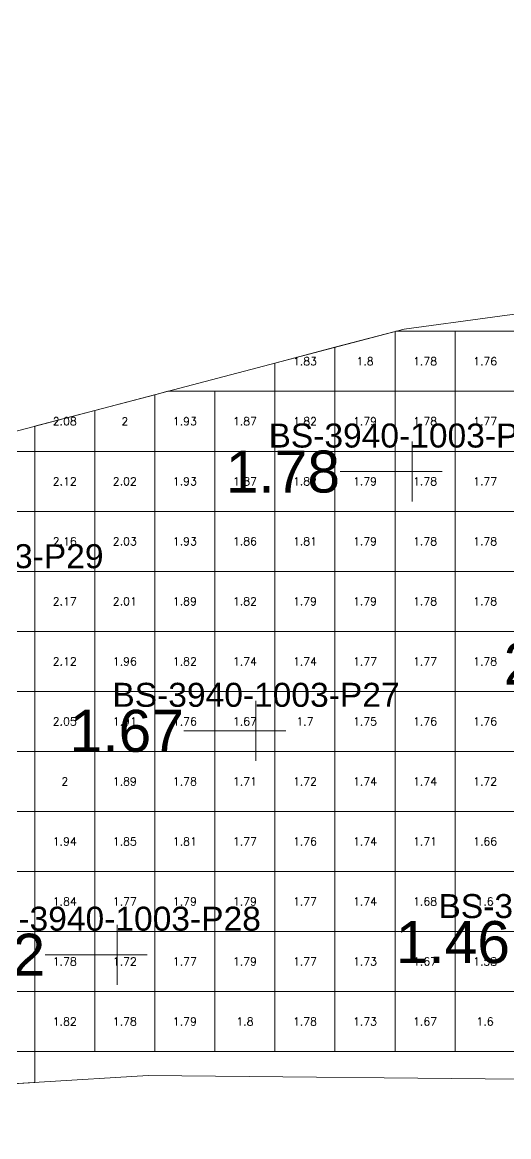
# Model space of a CAD drawing. Header units: inches. Extents: x 470001 to 470123, y 4349638 to 4349734.
# Drawn here: x 470027.65 to 470035.75, y 4349658.65 to 4349677.22 of the extents above; entities that cross this region are included whole.
import ezdxf
from ezdxf.enums import TextEntityAlignment as Align

# ---------------------------------------------------------------- set-up
doc = ezdxf.new("R2010")
doc.units = ezdxf.units.IN
doc.header["$MEASUREMENT"] = 0
for name, color, linetype, lineweight in [('点', 7, 'Continuous', 0), ('爆区方格网', 7, 'Continuous', 0), ('线条', 7, 'Continuous', 0), ('钻孔', 7, 'Continuous', 0)]:
    doc.layers.add(name, color=color, linetype=linetype, lineweight=lineweight)
doc.styles.add('3dmine_textStyle_1', font='txt.shx', dxfattribs={"height": 1, "bigfont": 'gbcbig.shx'})
doc.styles.add('3dmine_textStyle_2', font='arial.ttf', dxfattribs={"height": 1})

msp = doc.modelspace()

# ---------------------------------------------------------------- hatches: boundary and pattern name
at = {"layer": '钻孔', "linetype": 'Continuous', "lineweight": 0, "true_color": 0xff0000, "extrusion": (0, 1, 0)}
for points in [[(-470035.14, 3930.49), (-470034.14, 3930.49), (-470034.14, 3941.49), (-470035.14, 3941.49)], [(-470032.54, 3930.46), (-470031.54, 3930.46), (-470031.54, 3941.46), (-470032.54, 3941.46)], [(-470030.23, 3930.03), (-470029.23, 3930.03), (-470029.23, 3941.03), (-470030.23, 3941.03)]]:
    msp.add_hatch(color=1, dxfattribs=at).paths.add_polyline_path(points, flags=0)

# ---------------------------------------------------------------- linework, layer by layer
at = {"color": 1, "linetype": 'Continuous', "lineweight": 0, "true_color": 0xff0000, "elevation": 1971.02}
for points in [[(470054.343, 4349677.216), (470047.349, 4349675.362), (470041.361, 4349673.104), (470034.008, 4349672.104), (470026.635, 4349670.162)], [(470029.747, 4349659.666), (470036.478, 4349659.6), (470037.619, 4349657.838), (470040.643, 4349658.515), (470048.386, 4349659.836), (470053.816, 4349660.878)], [(470022.479, 4349659.22), (470029.747, 4349659.666)]]:
    msp.add_lwpolyline(points, dxfattribs=at)
at = {"layer": '点', "color": 138, "linetype": 'Continuous', "lineweight": 0, "true_color": 0x004c4c}
for points, elevation in [([(470034.14, 4349669.23), (470034.14, 4349670.23)], 3941.49), ([(470034.64, 4349669.73), (470033.64, 4349669.73)], 3941.49), ([(470031.54, 4349664.91), (470031.54, 4349665.91)], 3941.46), ([(470032.04, 4349665.41), (470031.04, 4349665.41)], 3941.46), ([(470029.23, 4349661.18), (470029.23, 4349662.18)], 3941.03), ([(470029.73, 4349661.68), (470028.73, 4349661.68)], 3941.03)]:
    msp.add_lwpolyline(points, dxfattribs=dict(at, elevation=elevation))
at = {"layer": '爆区方格网', "color": 1, "linetype": 'Continuous', "lineweight": 0, "true_color": 0xff0000, "elevation": 3941.2}
for points in [[(470033.856, 4349671.067), (470032.856, 4349671.067), (470032.856, 4349671.801), (470033.856, 4349672.064), (470033.856, 4349671.067)], [(470034.856, 4349671.067), (470033.856, 4349671.067), (470033.856, 4349672.064), (470033.867, 4349672.067), (470034.856, 4349672.067), (470034.856, 4349671.067)], [(470035.856, 4349671.067), (470034.856, 4349671.067), (470034.856, 4349672.067), (470035.856, 4349672.067), (470035.856, 4349671.067)], [(470032.856, 4349671.067), (470031.856, 4349671.067), (470031.856, 4349671.538), (470032.856, 4349671.801), (470032.856, 4349671.067)], [(470030.856, 4349670.067), (470029.856, 4349670.067), (470029.856, 4349671.011), (470030.072, 4349671.067), (470030.856, 4349671.067), (470030.856, 4349670.067)], [(470031.856, 4349670.067), (470030.856, 4349670.067), (470030.856, 4349671.067), (470031.856, 4349671.067), (470031.856, 4349670.067)], [(470032.856, 4349670.067), (470031.856, 4349670.067), (470031.856, 4349671.067), (470032.856, 4349671.067), (470032.856, 4349670.067)], [(470033.856, 4349670.067), (470032.856, 4349670.067), (470032.856, 4349671.067), (470033.856, 4349671.067), (470033.856, 4349670.067)], [(470034.856, 4349670.067), (470033.856, 4349670.067), (470033.856, 4349671.067), (470034.856, 4349671.067), (470034.856, 4349670.067)], [(470035.856, 4349670.067), (470034.856, 4349670.067), (470034.856, 4349671.067), (470035.856, 4349671.067), (470035.856, 4349670.067)], [(470029.856, 4349670.067), (470028.856, 4349670.067), (470028.856, 4349670.747), (470029.856, 4349671.011), (470029.856, 4349670.067)], [(470028.856, 4349670.067), (470027.856, 4349670.067), (470027.856, 4349670.484), (470028.856, 4349670.747), (470028.856, 4349670.067)], [(470027.856, 4349669.067), (470026.856, 4349669.067), (470026.856, 4349670.067), (470027.856, 4349670.067), (470027.856, 4349669.067)], [(470028.856, 4349669.067), (470027.856, 4349669.067), (470027.856, 4349670.067), (470028.856, 4349670.067), (470028.856, 4349669.067)], [(470029.856, 4349669.067), (470028.856, 4349669.067), (470028.856, 4349670.067), (470029.856, 4349670.067), (470029.856, 4349669.067)], [(470030.856, 4349669.067), (470029.856, 4349669.067), (470029.856, 4349670.067), (470030.856, 4349670.067), (470030.856, 4349669.067)], [(470031.856, 4349669.067), (470030.856, 4349669.067), (470030.856, 4349670.067), (470031.856, 4349670.067), (470031.856, 4349669.067)], [(470032.856, 4349669.067), (470031.856, 4349669.067), (470031.856, 4349670.067), (470032.856, 4349670.067), (470032.856, 4349669.067)], [(470033.856, 4349669.067), (470032.856, 4349669.067), (470032.856, 4349670.067), (470033.856, 4349670.067), (470033.856, 4349669.067)], [(470034.856, 4349669.067), (470033.856, 4349669.067), (470033.856, 4349670.067), (470034.856, 4349670.067), (470034.856, 4349669.067)], [(470035.856, 4349669.067), (470034.856, 4349669.067), (470034.856, 4349670.067), (470035.856, 4349670.067), (470035.856, 4349669.067)], [(470027.856, 4349668.067), (470026.856, 4349668.067), (470026.856, 4349669.067), (470027.856, 4349669.067), (470027.856, 4349668.067)], [(470028.856, 4349668.067), (470027.856, 4349668.067), (470027.856, 4349669.067), (470028.856, 4349669.067), (470028.856, 4349668.067)], [(470029.856, 4349668.067), (470028.856, 4349668.067), (470028.856, 4349669.067), (470029.856, 4349669.067), (470029.856, 4349668.067)], [(470030.856, 4349668.067), (470029.856, 4349668.067), (470029.856, 4349669.067), (470030.856, 4349669.067), (470030.856, 4349668.067)], [(470031.856, 4349668.067), (470030.856, 4349668.067), (470030.856, 4349669.067), (470031.856, 4349669.067), (470031.856, 4349668.067)], [(470032.856, 4349668.067), (470031.856, 4349668.067), (470031.856, 4349669.067), (470032.856, 4349669.067), (470032.856, 4349668.067)], [(470033.856, 4349668.067), (470032.856, 4349668.067), (470032.856, 4349669.067), (470033.856, 4349669.067), (470033.856, 4349668.067)], [(470034.856, 4349668.067), (470033.856, 4349668.067), (470033.856, 4349669.067), (470034.856, 4349669.067), (470034.856, 4349668.067)], [(470035.856, 4349668.067), (470034.856, 4349668.067), (470034.856, 4349669.067), (470035.856, 4349669.067), (470035.856, 4349668.067)], [(470027.856, 4349667.067), (470026.856, 4349667.067), (470026.856, 4349668.067), (470027.856, 4349668.067), (470027.856, 4349667.067)], [(470028.856, 4349667.067), (470027.856, 4349667.067), (470027.856, 4349668.067), (470028.856, 4349668.067), (470028.856, 4349667.067)], [(470029.856, 4349667.067), (470028.856, 4349667.067), (470028.856, 4349668.067), (470029.856, 4349668.067), (470029.856, 4349667.067)], [(470030.856, 4349667.067), (470029.856, 4349667.067), (470029.856, 4349668.067), (470030.856, 4349668.067), (470030.856, 4349667.067)], [(470031.856, 4349667.067), (470030.856, 4349667.067), (470030.856, 4349668.067), (470031.856, 4349668.067), (470031.856, 4349667.067)], [(470032.856, 4349667.067), (470031.856, 4349667.067), (470031.856, 4349668.067), (470032.856, 4349668.067), (470032.856, 4349667.067)], [(470033.856, 4349667.067), (470032.856, 4349667.067), (470032.856, 4349668.067), (470033.856, 4349668.067), (470033.856, 4349667.067)], [(470034.856, 4349667.067), (470033.856, 4349667.067), (470033.856, 4349668.067), (470034.856, 4349668.067), (470034.856, 4349667.067)], [(470035.856, 4349667.067), (470034.856, 4349667.067), (470034.856, 4349668.067), (470035.856, 4349668.067), (470035.856, 4349667.067)], [(470027.856, 4349666.067), (470026.856, 4349666.067), (470026.856, 4349667.067), (470027.856, 4349667.067), (470027.856, 4349666.067)], [(470028.856, 4349666.067), (470027.856, 4349666.067), (470027.856, 4349667.067), (470028.856, 4349667.067), (470028.856, 4349666.067)], [(470029.856, 4349666.067), (470028.856, 4349666.067), (470028.856, 4349667.067), (470029.856, 4349667.067), (470029.856, 4349666.067)], [(470030.856, 4349666.067), (470029.856, 4349666.067), (470029.856, 4349667.067), (470030.856, 4349667.067), (470030.856, 4349666.067)], [(470031.856, 4349666.067), (470030.856, 4349666.067), (470030.856, 4349667.067), (470031.856, 4349667.067), (470031.856, 4349666.067)], [(470032.856, 4349666.067), (470031.856, 4349666.067), (470031.856, 4349667.067), (470032.856, 4349667.067), (470032.856, 4349666.067)], [(470033.856, 4349666.067), (470032.856, 4349666.067), (470032.856, 4349667.067), (470033.856, 4349667.067), (470033.856, 4349666.067)], [(470034.856, 4349666.067), (470033.856, 4349666.067), (470033.856, 4349667.067), (470034.856, 4349667.067), (470034.856, 4349666.067)], [(470035.856, 4349666.067), (470034.856, 4349666.067), (470034.856, 4349667.067), (470035.856, 4349667.067), (470035.856, 4349666.067)], [(470027.856, 4349665.067), (470026.856, 4349665.067), (470026.856, 4349666.067), (470027.856, 4349666.067), (470027.856, 4349665.067)], [(470028.856, 4349665.067), (470027.856, 4349665.067), (470027.856, 4349666.067), (470028.856, 4349666.067), (470028.856, 4349665.067)], [(470029.856, 4349665.067), (470028.856, 4349665.067), (470028.856, 4349666.067), (470029.856, 4349666.067), (470029.856, 4349665.067)], [(470030.856, 4349665.067), (470029.856, 4349665.067), (470029.856, 4349666.067), (470030.856, 4349666.067), (470030.856, 4349665.067)], [(470031.856, 4349665.067), (470030.856, 4349665.067), (470030.856, 4349666.067), (470031.856, 4349666.067), (470031.856, 4349665.067)], [(470032.856, 4349665.067), (470031.856, 4349665.067), (470031.856, 4349666.067), (470032.856, 4349666.067), (470032.856, 4349665.067)], [(470033.856, 4349665.067), (470032.856, 4349665.067), (470032.856, 4349666.067), (470033.856, 4349666.067), (470033.856, 4349665.067)], [(470034.856, 4349665.067), (470033.856, 4349665.067), (470033.856, 4349666.067), (470034.856, 4349666.067), (470034.856, 4349665.067)], [(470035.856, 4349665.067), (470034.856, 4349665.067), (470034.856, 4349666.067), (470035.856, 4349666.067), (470035.856, 4349665.067)], [(470027.856, 4349664.067), (470026.856, 4349664.067), (470026.856, 4349665.067), (470027.856, 4349665.067), (470027.856, 4349664.067)], [(470028.856, 4349664.067), (470027.856, 4349664.067), (470027.856, 4349665.067), (470028.856, 4349665.067), (470028.856, 4349664.067)], [(470029.856, 4349664.067), (470028.856, 4349664.067), (470028.856, 4349665.067), (470029.856, 4349665.067), (470029.856, 4349664.067)], [(470030.856, 4349664.067), (470029.856, 4349664.067), (470029.856, 4349665.067), (470030.856, 4349665.067), (470030.856, 4349664.067)], [(470031.856, 4349664.067), (470030.856, 4349664.067), (470030.856, 4349665.067), (470031.856, 4349665.067), (470031.856, 4349664.067)], [(470032.856, 4349664.067), (470031.856, 4349664.067), (470031.856, 4349665.067), (470032.856, 4349665.067), (470032.856, 4349664.067)], [(470033.856, 4349664.067), (470032.856, 4349664.067), (470032.856, 4349665.067), (470033.856, 4349665.067), (470033.856, 4349664.067)], [(470034.856, 4349664.067), (470033.856, 4349664.067), (470033.856, 4349665.067), (470034.856, 4349665.067), (470034.856, 4349664.067)], [(470035.856, 4349664.067), (470034.856, 4349664.067), (470034.856, 4349665.067), (470035.856, 4349665.067), (470035.856, 4349664.067)], [(470027.856, 4349663.067), (470026.856, 4349663.067), (470026.856, 4349664.067), (470027.856, 4349664.067), (470027.856, 4349663.067)], [(470028.856, 4349663.067), (470027.856, 4349663.067), (470027.856, 4349664.067), (470028.856, 4349664.067), (470028.856, 4349663.067)], [(470029.856, 4349663.067), (470028.856, 4349663.067), (470028.856, 4349664.067), (470029.856, 4349664.067), (470029.856, 4349663.067)], [(470030.856, 4349663.067), (470029.856, 4349663.067), (470029.856, 4349664.067), (470030.856, 4349664.067), (470030.856, 4349663.067)], [(470031.856, 4349663.067), (470030.856, 4349663.067), (470030.856, 4349664.067), (470031.856, 4349664.067), (470031.856, 4349663.067)], [(470032.856, 4349663.067), (470031.856, 4349663.067), (470031.856, 4349664.067), (470032.856, 4349664.067), (470032.856, 4349663.067)], [(470033.856, 4349663.067), (470032.856, 4349663.067), (470032.856, 4349664.067), (470033.856, 4349664.067), (470033.856, 4349663.067)], [(470034.856, 4349663.067), (470033.856, 4349663.067), (470033.856, 4349664.067), (470034.856, 4349664.067), (470034.856, 4349663.067)], [(470035.856, 4349663.067), (470034.856, 4349663.067), (470034.856, 4349664.067), (470035.856, 4349664.067), (470035.856, 4349663.067)], [(470027.856, 4349662.067), (470026.856, 4349662.067), (470026.856, 4349663.067), (470027.856, 4349663.067), (470027.856, 4349662.067)], [(470028.856, 4349662.067), (470027.856, 4349662.067), (470027.856, 4349663.067), (470028.856, 4349663.067), (470028.856, 4349662.067)], [(470029.856, 4349662.067), (470028.856, 4349662.067), (470028.856, 4349663.067), (470029.856, 4349663.067), (470029.856, 4349662.067)], [(470030.856, 4349662.067), (470029.856, 4349662.067), (470029.856, 4349663.067), (470030.856, 4349663.067), (470030.856, 4349662.067)], [(470031.856, 4349662.067), (470030.856, 4349662.067), (470030.856, 4349663.067), (470031.856, 4349663.067), (470031.856, 4349662.067)], [(470032.856, 4349662.067), (470031.856, 4349662.067), (470031.856, 4349663.067), (470032.856, 4349663.067), (470032.856, 4349662.067)], [(470033.856, 4349662.067), (470032.856, 4349662.067), (470032.856, 4349663.067), (470033.856, 4349663.067), (470033.856, 4349662.067)], [(470034.856, 4349662.067), (470033.856, 4349662.067), (470033.856, 4349663.067), (470034.856, 4349663.067), (470034.856, 4349662.067)], [(470035.856, 4349662.067), (470034.856, 4349662.067), (470034.856, 4349663.067), (470035.856, 4349663.067), (470035.856, 4349662.067)], [(470027.856, 4349661.067), (470026.856, 4349661.067), (470026.856, 4349662.067), (470027.856, 4349662.067), (470027.856, 4349661.067)], [(470028.856, 4349661.067), (470027.856, 4349661.067), (470027.856, 4349662.067), (470028.856, 4349662.067), (470028.856, 4349661.067)], [(470029.856, 4349661.067), (470028.856, 4349661.067), (470028.856, 4349662.067), (470029.856, 4349662.067), (470029.856, 4349661.067)], [(470030.856, 4349661.067), (470029.856, 4349661.067), (470029.856, 4349662.067), (470030.856, 4349662.067), (470030.856, 4349661.067)], [(470031.856, 4349661.067), (470030.856, 4349661.067), (470030.856, 4349662.067), (470031.856, 4349662.067), (470031.856, 4349661.067)], [(470032.856, 4349661.067), (470031.856, 4349661.067), (470031.856, 4349662.067), (470032.856, 4349662.067), (470032.856, 4349661.067)], [(470033.856, 4349661.067), (470032.856, 4349661.067), (470032.856, 4349662.067), (470033.856, 4349662.067), (470033.856, 4349661.067)], [(470034.856, 4349661.067), (470033.856, 4349661.067), (470033.856, 4349662.067), (470034.856, 4349662.067), (470034.856, 4349661.067)], [(470035.856, 4349661.067), (470034.856, 4349661.067), (470034.856, 4349662.067), (470035.856, 4349662.067), (470035.856, 4349661.067)], [(470027.856, 4349660.067), (470026.856, 4349660.067), (470026.856, 4349661.067), (470027.856, 4349661.067), (470027.856, 4349660.067)], [(470028.856, 4349660.067), (470027.856, 4349660.067), (470027.856, 4349661.067), (470028.856, 4349661.067), (470028.856, 4349660.067)], [(470029.856, 4349660.067), (470028.856, 4349660.067), (470028.856, 4349661.067), (470029.856, 4349661.067), (470029.856, 4349660.067)], [(470030.856, 4349660.067), (470029.856, 4349660.067), (470029.856, 4349661.067), (470030.856, 4349661.067), (470030.856, 4349660.067)], [(470031.856, 4349660.067), (470030.856, 4349660.067), (470030.856, 4349661.067), (470031.856, 4349661.067), (470031.856, 4349660.067)], [(470032.856, 4349660.067), (470031.856, 4349660.067), (470031.856, 4349661.067), (470032.856, 4349661.067), (470032.856, 4349660.067)], [(470033.856, 4349660.067), (470032.856, 4349660.067), (470032.856, 4349661.067), (470033.856, 4349661.067), (470033.856, 4349660.067)], [(470034.856, 4349660.067), (470033.856, 4349660.067), (470033.856, 4349661.067), (470034.856, 4349661.067), (470034.856, 4349660.067)], [(470035.856, 4349660.067), (470034.856, 4349660.067), (470034.856, 4349661.067), (470035.856, 4349661.067), (470035.856, 4349660.067)], [(470027.856, 4349659.55), (470026.856, 4349659.488), (470026.856, 4349660.067), (470027.856, 4349660.067), (470027.856, 4349659.55)]]:
    msp.add_lwpolyline(points, dxfattribs=at)
at = {"layer": '线条', "color": 138, "linetype": 'Continuous', "lineweight": 0, "true_color": 0x004c4c}
for points, elevation in [([(470034.14, 4349669.73), (470034.14, 4349669.73), (470034.14, 4349669.73)], 3941.49), ([(470031.54, 4349665.41), (470031.54, 4349665.41), (470031.54, 4349665.41)], 3941.46), ([(470029.23, 4349661.68), (470029.23, 4349661.68), (470029.23, 4349661.68)], 3941.03)]:
    msp.add_lwpolyline(points, dxfattribs=dict(at, elevation=elevation))
at = {"layer": '钻孔', "color": 1, "linetype": 'Continuous', "lineweight": 0, "true_color": 0xff0000}
for points, elevation in [([(470034.14, 4349669.73), (470032.94, 4349669.73)], 3941.49), ([(470034.14, 4349669.73), (470032.94, 4349669.73)], 3930.49), ([(470031.54, 4349665.41), (470030.34, 4349665.41)], 3941.46), ([(470031.54, 4349665.41), (470030.34, 4349665.41)], 3930.46), ([(470029.23, 4349661.68), (470028.03, 4349661.68)], 3941.03), ([(470029.23, 4349661.68), (470028.03, 4349661.68)], 3930.03)]:
    msp.add_lwpolyline(points, dxfattribs=dict(at, elevation=elevation))

# ---------------------------------------------------------------- texts
at = {"color": 1, "linetype": 'Continuous', "lineweight": 0, "true_color": 0xff0000, "style": '3dmine_textStyle_1'}
for s, height, p in [('1.83', 0.1333, (470032.356, 4349671.567, 3941.2)), ('1.8', 0.1333, (470033.356, 4349671.567, 3941.2)), ('1.78', 0.1333, (470034.356, 4349671.567, 3941.2)), ('1.76', 0.1333, (470035.356, 4349671.567, 3941.2)), ('2.08', 0.1333, (470028.356, 4349670.567, 3941.2)), ('2', 0.133, (470029.356, 4349670.567, 3941.2)), ('1.93', 0.1333, (470030.356, 4349670.567, 3941.2)), ('1.87', 0.1333, (470031.356, 4349670.567, 3941.2)), ('1.82', 0.1333, (470032.356, 4349670.567, 3941.2)), ('1.79', 0.1333, (470033.356, 4349670.567, 3941.2)), ('1.78', 0.1333, (470034.356, 4349670.567, 3941.2)), ('1.77', 0.1333, (470035.356, 4349670.567, 3941.2)), ('2.12', 0.1333, (470028.356, 4349669.567, 3941.2)), ('2.02', 0.1333, (470029.356, 4349669.567, 3941.2)), ('1.93', 0.1333, (470030.356, 4349669.567, 3941.2)), ('1.87', 0.1333, (470031.356, 4349669.567, 3941.2)), ('1.82', 0.1333, (470032.356, 4349669.567, 3941.2)), ('1.79', 0.1333, (470033.356, 4349669.567, 3941.2)), ('1.78', 0.1333, (470034.356, 4349669.567, 3941.2)), ('1.77', 0.1333, (470035.356, 4349669.567, 3941.2)), ('2.16', 0.1333, (470028.356, 4349668.567, 3941.2)), ('2.03', 0.1333, (470029.356, 4349668.567, 3941.2)), ('1.93', 0.1333, (470030.356, 4349668.567, 3941.2)), ('1.86', 0.1333, (470031.356, 4349668.567, 3941.2)), ('1.81', 0.1333, (470032.356, 4349668.567, 3941.2)), ('1.79', 0.1333, (470033.356, 4349668.567, 3941.2)), ('1.78', 0.1333, (470034.356, 4349668.567, 3941.2)), ('1.78', 0.1333, (470035.356, 4349668.567, 3941.2)), ('2.17', 0.1333, (470028.356, 4349667.567, 3941.2)), ('2.01', 0.1333, (470029.356, 4349667.567, 3941.2)), ('1.89', 0.1333, (470030.356, 4349667.567, 3941.2)), ('1.82', 0.1333, (470031.356, 4349667.567, 3941.2)), ('1.79', 0.1333, (470032.356, 4349667.567, 3941.2)), ('1.79', 0.1333, (470033.356, 4349667.567, 3941.2)), ('1.78', 0.1333, (470034.356, 4349667.567, 3941.2)), ('1.78', 0.1333, (470035.356, 4349667.567, 3941.2)), ('2.12', 0.1333, (470028.356, 4349666.567, 3941.2)), ('1.96', 0.1333, (470029.356, 4349666.567, 3941.2)), ('1.82', 0.1333, (470030.356, 4349666.567, 3941.2)), ('1.74', 0.1333, (470031.356, 4349666.567, 3941.2)), ('1.74', 0.1333, (470032.356, 4349666.567, 3941.2)), ('1.77', 0.1333, (470033.356, 4349666.567, 3941.2)), ('1.77', 0.1333, (470034.356, 4349666.567, 3941.2)), ('1.78', 0.1333, (470035.356, 4349666.567, 3941.2)), ('2.05', 0.1333, (470028.356, 4349665.567, 3941.2)), ('1.91', 0.1333, (470029.356, 4349665.567, 3941.2)), ('1.76', 0.1333, (470030.356, 4349665.567, 3941.2)), ('1.67', 0.1333, (470031.356, 4349665.567, 3941.2)), ('1.7', 0.1333, (470032.356, 4349665.567, 3941.2)), ('1.75', 0.1333, (470033.356, 4349665.567, 3941.2)), ('1.76', 0.1333, (470034.356, 4349665.567, 3941.2)), ('1.76', 0.1333, (470035.356, 4349665.567, 3941.2)), ('2', 0.133, (470028.356, 4349664.567, 3941.2)), ('1.89', 0.1333, (470029.356, 4349664.567, 3941.2)), ('1.78', 0.1333, (470030.356, 4349664.567, 3941.2)), ('1.71', 0.1333, (470031.356, 4349664.567, 3941.2)), ('1.72', 0.1333, (470032.356, 4349664.567, 3941.2)), ('1.74', 0.1333, (470033.356, 4349664.567, 3941.2)), ('1.74', 0.1333, (470034.356, 4349664.567, 3941.2)), ('1.72', 0.1333, (470035.356, 4349664.567, 3941.2)), ('1.94', 0.1333, (470028.356, 4349663.567, 3941.2)), ('1.85', 0.1333, (470029.356, 4349663.567, 3941.2)), ('1.81', 0.1333, (470030.356, 4349663.567, 3941.2)), ('1.77', 0.1333, (470031.356, 4349663.567, 3941.2)), ('1.76', 0.1333, (470032.356, 4349663.567, 3941.2)), ('1.74', 0.1333, (470033.356, 4349663.567, 3941.2)), ('1.71', 0.1333, (470034.356, 4349663.567, 3941.2)), ('1.66', 0.1333, (470035.356, 4349663.567, 3941.2)), ('1.84', 0.1333, (470028.356, 4349662.567, 3941.2)), ('1.77', 0.1333, (470029.356, 4349662.567, 3941.2)), ('1.79', 0.1333, (470030.356, 4349662.567, 3941.2)), ('1.79', 0.1333, (470031.356, 4349662.567, 3941.2)), ('1.77', 0.1333, (470032.356, 4349662.567, 3941.2)), ('1.74', 0.1333, (470033.356, 4349662.567, 3941.2)), ('1.68', 0.1333, (470034.356, 4349662.567, 3941.2)), ('1.6', 0.1333, (470035.356, 4349662.567, 3941.2)), ('1.78', 0.1333, (470028.356, 4349661.567, 3941.2)), ('1.72', 0.1333, (470029.356, 4349661.567, 3941.2)), ('1.77', 0.1333, (470030.356, 4349661.567, 3941.2)), ('1.79', 0.1333, (470031.356, 4349661.567, 3941.2)), ('1.77', 0.1333, (470032.356, 4349661.567, 3941.2)), ('1.73', 0.1333, (470033.356, 4349661.567, 3941.2)), ('1.67', 0.1333, (470034.356, 4349661.567, 3941.2)), ('1.58', 0.1333, (470035.356, 4349661.567, 3941.2)), ('1.82', 0.1333, (470028.356, 4349660.567, 3941.2)), ('1.78', 0.1333, (470029.356, 4349660.567, 3941.2)), ('1.79', 0.1333, (470030.356, 4349660.567, 3941.2)), ('1.8', 0.1333, (470031.356, 4349660.567, 3941.2)), ('1.78', 0.1333, (470032.356, 4349660.567, 3941.2)), ('1.73', 0.1333, (470033.356, 4349660.567, 3941.2)), ('1.67', 0.1333, (470034.356, 4349660.567, 3941.2)), ('1.6', 0.1333, (470035.356, 4349660.567, 3941.2))]:
    msp.add_text(s, height=height, dxfattribs=at).set_placement(p, align=Align.MIDDLE_CENTER)
at = {"layer": '钻孔', "color": 138, "linetype": 'Continuous', "lineweight": 0, "true_color": 0x004c4c, "style": '3dmine_textStyle_2'}
for s, p in [('BS-3940-1003-P26', (470034.14, 4349670.13, 3941.49)), ('BS-3940-1003-P29', (470026.61, 4349668.12, 3940.83)), ('BS-3940-1003-P27', (470031.54, 4349665.81, 3941.46)), ('BS-3940-1003-P25', (470036.97, 4349662.29, 3941.42)), ('BS-3940-1003-P28', (470029.23, 4349662.08, 3941.03))]:
    msp.add_text(s, height=0.4, dxfattribs=at).set_placement(p, align=Align.CENTER)
at = {"layer": '钻孔', "color": 1, "linetype": 'Continuous', "lineweight": 0, "true_color": 0xff0000, "style": '3dmine_textStyle_2'}
for s, p in [('1.78', (470032.94, 4349669.73, 3935.99)), ('2.03', (470037.567, 4349666.53, 3935.54)), ('1.67', (470030.34, 4349665.41, 3935.96)), ('1.72', (470028.03, 4349661.68, 3935.53))]:
    msp.add_text(s, height=0.7, dxfattribs=at).set_placement(p, align=Align.MIDDLE_RIGHT)
at = {"layer": '钻孔', "color": 5, "linetype": 'Continuous', "lineweight": 0, "true_color": 0x0000ff, "style": '3dmine_textStyle_2'}
msp.add_text('1.46', height=0.7, dxfattribs=at).set_placement((470035.77, 4349661.89, 3935.92), align=Align.MIDDLE_RIGHT)

doc.saveas('drawing.dxf')
